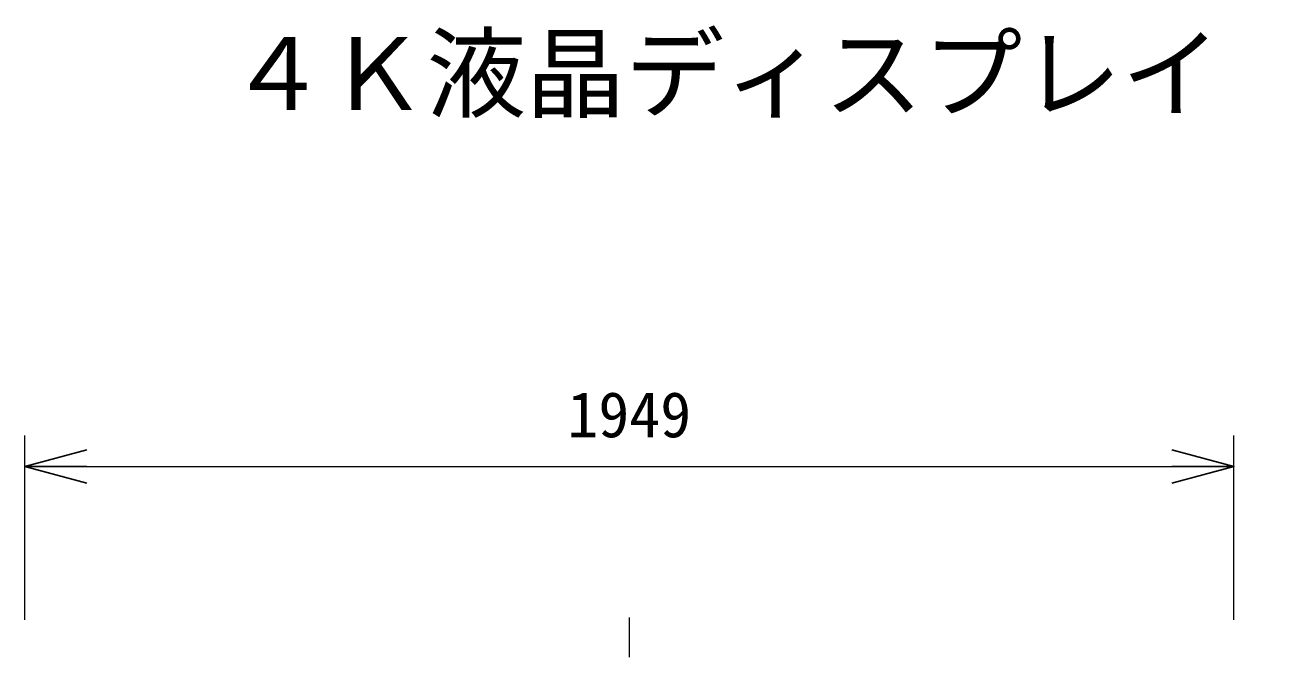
# Model space of a CAD drawing. Units: millimetres, scale not verified. Extents: x -96 to 62, y -113 to 57.
# Drawn here: x -43.7 to 6.5, y 31.6 to 56.8 of the extents above; entities that cross this region are included whole.
import ezdxf
from ezdxf.enums import TextEntityAlignment as Align

# ---------------------------------------------------------------- set-up
doc = ezdxf.new("R2010")
doc.units = ezdxf.units.MM
doc.header["$LTSCALE"] = 0.125
doc.linetypes.add('USER1', pattern=[28.575, 19.05, -3.175, 3.175, -3.175])
doc.layers.add('0-0_0', color=7, linetype='Continuous')
doc.layers.add('0-1_MOJI1', color=7, linetype='Continuous')
doc.layers.add('0-4_SUNPO', color=3, linetype='Continuous', lineweight=18)
doc.layers.add('0-5_GAIKEI', color=1, linetype='Continuous', lineweight=18)
doc.styles.add('ＭＳ ゴシック', font='')
doc.styles.get('ＭＳ ゴシック').set_extended_font_data('MS Gothic')

# ---------------------------------------------------------------- blocks, each defined once
blk = doc.blocks.new('_Open30')
at = {"layer": '0-0_0'}
blk.add_line((0, 0), (-1, 0), dxfattribs=at)
blk.add_lwpolyline([(-1, 0.26795), (0, 0), (-1, -0.26795)], dxfattribs=at)
blk = doc.blocks.new('D6')
at = {"layer": '0-4_SUNPO'}
for p, q in [((149.8156, 346.3413), (149.8156, 353.7666)), ((198.5406, 346.3413), (198.5406, 353.7666)), ((152.3156, 352.5166), (196.0406, 352.5166))]:
    blk.add_line(p, q, dxfattribs=at)
at = {"layer": '0-4_SUNPO', "xscale": 2.5, "yscale": 2.5, "rotation": 180}
blk.add_blockref('_Open30', (149.8156, 352.5166), dxfattribs=at)
at = {"layer": '0-4_SUNPO', "xscale": 2.5, "yscale": 2.5}
blk.add_blockref('_Open30', (198.5406, 352.5166), dxfattribs=at)
at = {"layer": '0-4_SUNPO', "color": 7, "style": 'ＭＳ ゴシック'}
blk.add_text('1949', height=1.833, dxfattribs=at).set_placement((171.6781, 353.1416), align=Align.BOTTOM_LEFT)

msp = doc.modelspace()

# ---------------------------------------------------------------- linework, layer by layer
at = {"layer": '0-5_GAIKEI', "color": 9, "linetype": 'USER1'}
msp.add_line((-19.3219, -0.8084), (-19.3219, 32.9371), dxfattribs=at)

# ---------------------------------------------------------------- block references
at = {"layer": '0-4_SUNPO'}
msp.add_blockref('D6', (-193.5, -313.5), dxfattribs=at)

# ---------------------------------------------------------------- texts
at = {"layer": '0-1_MOJI1', "style": 'ＭＳ ゴシック'}
msp.add_text('４Ｋ液晶ディスプレイ（スタンド付）', height=2.933, dxfattribs=at).set_placement((-35.5, 52.5), align=Align.BOTTOM_LEFT)

doc.saveas('drawing.dxf')
